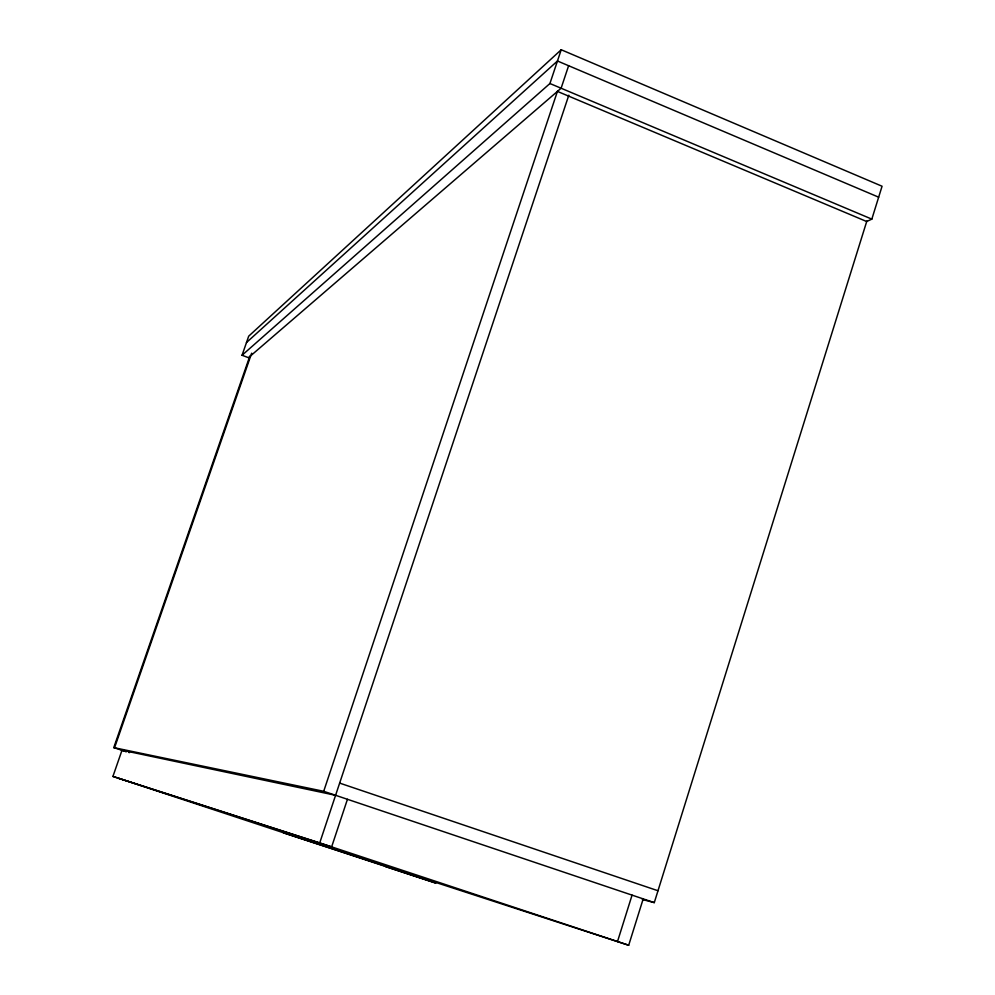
<?xml version="1.0" encoding="UTF-8"?>
<svg xmlns="http://www.w3.org/2000/svg" width="995" height="995" viewBox="0 0 995 995"><rect width="100%" height="100%" fill="white"/><g stroke="black" fill="none" stroke-linecap="round" stroke-linejoin="round"><path stroke-width="1.49" d="M283.364 832.827L628.691 945.25L643.193 898.883M642.297 899.48L654.287 902.614L866.869 220.977M557.424 91.403L866.695 221.524L871.831 219.124L882.067 186.239L561.217 49.75L248.7 336.161L242.059 355.252L248.476 357.69L561.105 88.232L568.618 65.72M617.509 941.544L632.061 895.127M347.442 799.296L331.633 846.882L118.865 778.389M242.059 355.252L549.924 83.518L561.217 49.75M249.807 356.185L113.766 747.618L323.698 791.299L557.511 91.117M126.054 751.536L122.024 750.193L112.932 776.423L319.718 842.927L568.817 95.197M114.537 747.78L251.66 353.175M246.486 342.529L557.461 60.993L878.66 197.184M121.228 750.019L335.589 795.303M128.741 752.431L129.561 752.606M385.6 866.657L435.885 883.1L112.932 776.423M319.718 842.927L628.691 945.25M113.766 747.618L126.315 751.722M323.698 791.299L654.287 902.614M339.656 783.102L657.993 890.749M549.924 83.518L871.831 219.124"/></g></svg>
